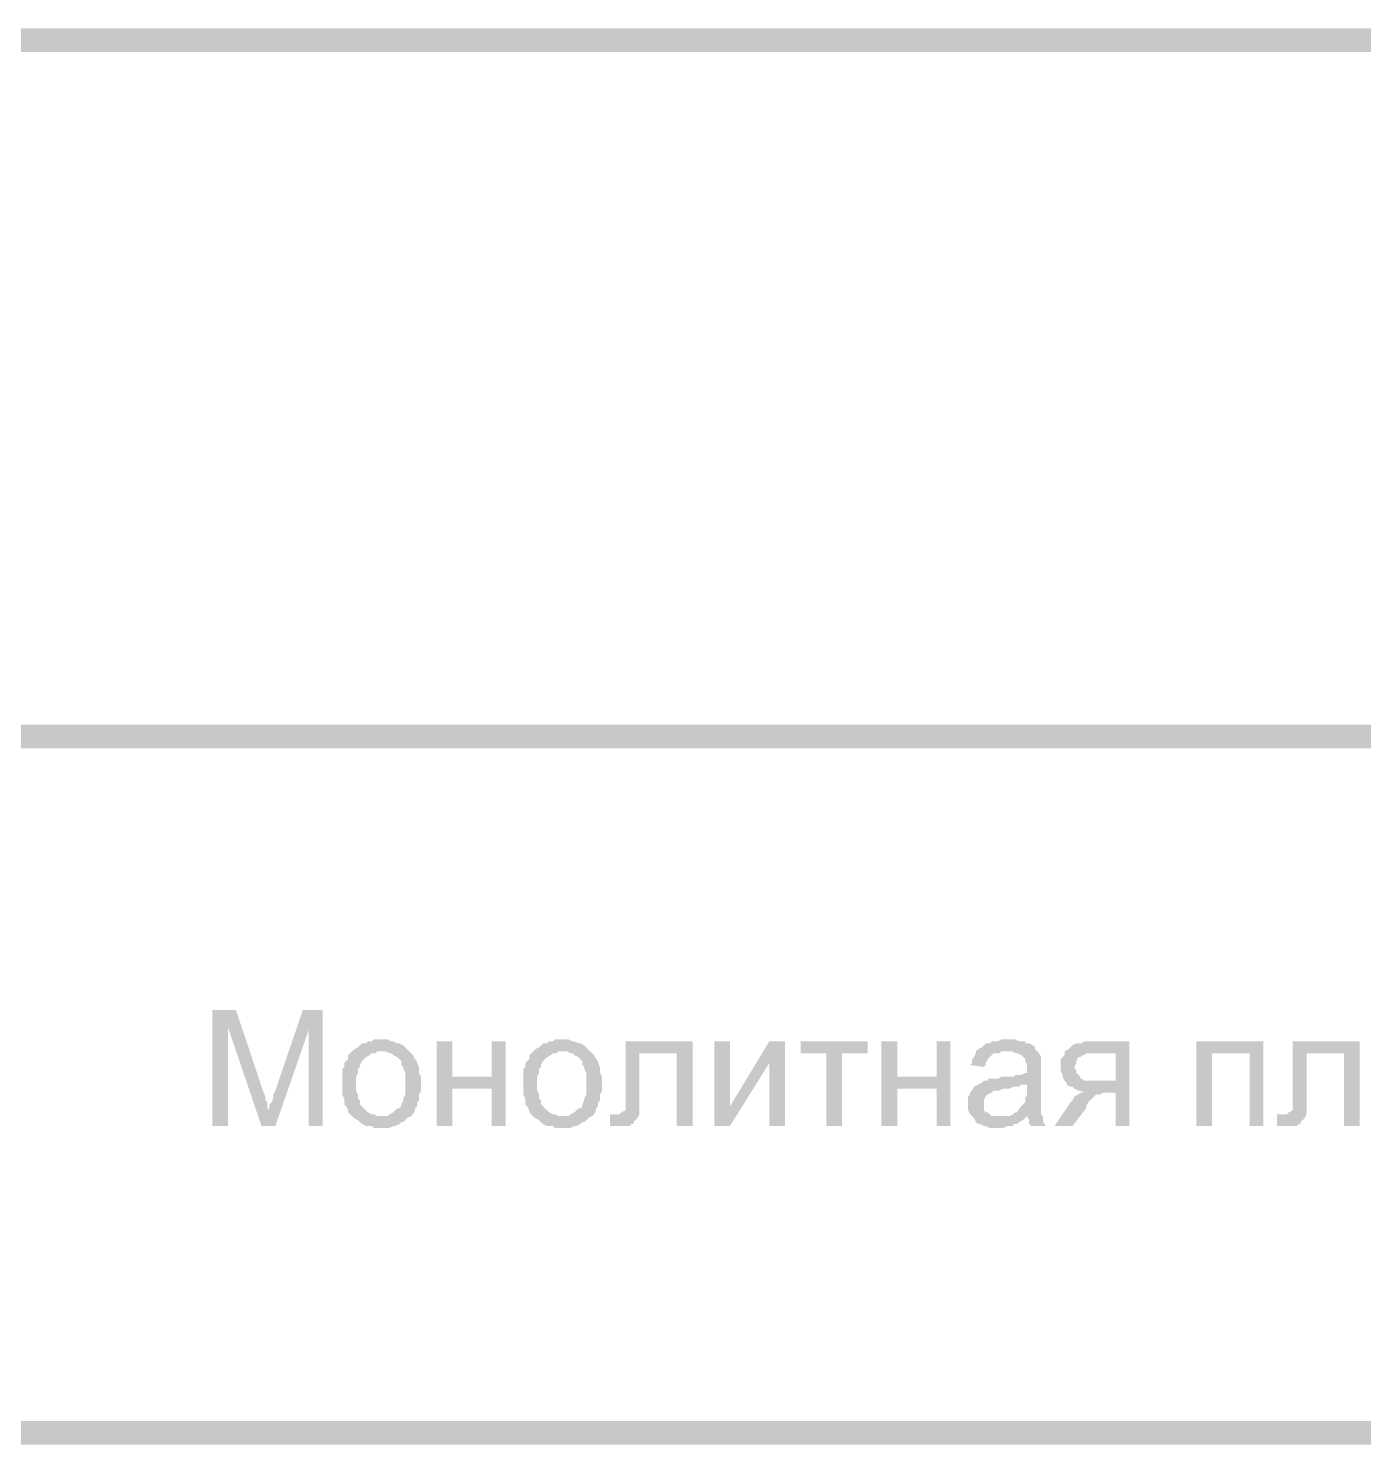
# Model space of a CAD drawing. Header units: millimetres. Extents: x -383313 to -161684, y -117025 to 99224.
# Drawn here: x -326744 to -323872, y -36104 to -33056 of the extents above; entities that cross this region are included whole.
import ezdxf

# ---------------------------------------------------------------- set-up
doc = ezdxf.new("R2010")
doc.units = ezdxf.units.MM
doc.header["$MEASUREMENT"] = 0
doc.layers.add('PDF_Solid Fills', color=7, linetype='Continuous')

# ---------------------------------------------------------------- blocks, each defined once
blk = doc.blocks.new('A$Cf5759c35')
at = {"layer": 'PDF_Solid Fills'}
for points in [[(32164.7, -16903.7), (32113.9, -16903.7), (32113.9, -17153.5), (32147.8, -17153.5), (32147.8, -16941.8)], [(32164.7, -16903.7), (32147.8, -16941.8), (32219.7, -17153.5), (32236.7, -17119.6), (32232.4, -17115.4), (32232.4, -17111.1), (32232.4, -17102.7), (32228.2, -17098.4), (32228.2, -17090), (32224, -17081.5)], [(32351, -16903.7), (32308.6, -16903.7), (32249.4, -17077.3), (32249.4, -17077.3), (32245.1, -17085.7), (32245.1, -17094.2), (32240.9, -17102.7), (32236.7, -17106.9), (32236.7, -17111.1), (32236.7, -17119.6), (32219.7, -17153.5), (32249.4, -17153.5), (32321.3, -16946)], [(32478, -16967.2), (32478, -16967.2), (32461, -16967.2), (32456.8, -16971.4), (32448.3, -16971.4), (32444.1, -16975.7), (32435.6, -16975.7), (32431.4, -16979.9), (32427.2, -16984.1), (32418.7, -16988.4), (32418.7, -16988.4), (32414.5, -16992.6), (32478, -16992.6), (32478, -16992.6), (32486.4, -16992.6), (32494.9, -16996.8), (32499.1, -16996.8), (32503.4, -17001.1), (32511.8, -17005.3), (32516.1, -17009.5), (32520.3, -17013.8), (32520.3, -17022.2), (32524.5, -17026.5), (32524.5, -17030.7), (32528.8, -17039.2), (32528.8, -17047.6), (32528.8, -17051.9), (32528.8, -17060.3), (32528.8, -17064.6), (32528.8, -17073), (32528.8, -17081.5), (32528.8, -17085.7), (32524.5, -17094.2), (32524.5, -17098.4), (32520.3, -17106.9), (32520.3, -17111.1), (32516.1, -17115.4), (32511.8, -17115.4), (32507.6, -17119.6), (32503.4, -17123.8), (32494.9, -17128.1), (32490.7, -17132.3), (32482.2, -17132.3), (32478, -17132.3), (32414.5, -17132.3), (32418.7, -17136.5), (32427.2, -17140.8), (32431.4, -17145), (32435.6, -17149.2), (32444.1, -17153.5), (32448.3, -17153.5), (32456.8, -17153.5), (32461, -17157.7), (32469.5, -17157.7), (32478, -17157.7), (32482.2, -17157.7), (32486.4, -17157.7), (32494.9, -17157.7), (32503.4, -17153.5), (32507.6, -17153.5), (32516.1, -17149.2), (32520.3, -17145), (32524.5, -17145), (32528.8, -17140.8), (32533, -17136.5), (32541.5, -17132.3), (32545.7, -17128.1), (32549.9, -17119.6), (32549.9, -17115.4), (32549.9, -17115.4), (32554.2, -17111.1), (32554.2, -17102.7), (32558.4, -17098.4), (32558.4, -17090), (32558.4, -17085.7), (32562.6, -17077.3), (32562.6, -17068.8), (32562.6, -17060.3), (32562.6, -17056.1), (32562.6, -17047.6), (32558.4, -17039.2), (32558.4, -17030.7), (32558.4, -17026.5), (32554.2, -17018), (32554.2, -17013.8), (32549.9, -17009.5), (32545.7, -17001.1), (32541.5, -16996.8), (32537.2, -16992.6), (32533, -16988.4), (32528.8, -16984.1), (32524.5, -16979.9), (32516.1, -16975.7), (32511.8, -16975.7), (32503.4, -16971.4), (32499.1, -16971.4), (32490.7, -16967.2), (32486.4, -16967.2)], [(32630.4, -16971.4), (32596.5, -16971.4), (32596.5, -17153.5), (32630.4, -17153.5), (32630.4, -17073), (32715, -17073), (32630.4, -17047.6)], [(32744.7, -16971.4), (32715, -16971.4), (32715, -17047.6), (32630.4, -17047.6), (32715, -17073), (32715, -17153.5), (32744.7, -17153.5)], [(32867.4, -16967.2), (32867.4, -16967.2), (32850.5, -16967.2), (32846.3, -16971.4), (32837.8, -16971.4), (32833.6, -16975.7), (32825.1, -16975.7), (32820.9, -16979.9), (32816.6, -16984.1), (32808.2, -16988.4), (32808.2, -16988.4), (32803.9, -16992.6), (32867.4, -16992.6), (32867.4, -16992.6), (32875.9, -16992.6), (32884.4, -16996.8), (32888.6, -16996.8), (32892.8, -17001.1), (32901.3, -17005.3), (32905.5, -17009.5), (32909.8, -17013.8), (32909.8, -17022.2), (32914, -17026.5), (32914, -17030.7), (32918.2, -17039.2), (32918.2, -17047.6), (32918.2, -17051.9), (32918.2, -17060.3), (32918.2, -17064.6), (32918.2, -17073), (32918.2, -17081.5), (32918.2, -17085.7), (32914, -17094.2), (32914, -17098.4), (32909.8, -17106.9), (32909.8, -17111.1), (32905.5, -17115.4), (32901.3, -17115.4), (32897.1, -17119.6), (32892.8, -17123.8), (32884.4, -17128.1), (32880.1, -17132.3), (32871.7, -17132.3), (32867.4, -17132.3), (32803.9, -17132.3), (32808.2, -17136.5), (32816.6, -17140.8), (32820.9, -17145), (32825.1, -17149.2), (32833.6, -17153.5), (32837.8, -17153.5), (32846.3, -17153.5), (32850.5, -17157.7), (32859, -17157.7), (32867.4, -17157.7), (32871.7, -17157.7), (32875.9, -17157.7), (32884.4, -17157.7), (32892.8, -17153.5), (32897.1, -17153.5), (32905.5, -17149.2), (32909.8, -17145), (32914, -17145), (32918.2, -17140.8), (32922.5, -17136.5), (32930.9, -17132.3), (32935.2, -17128.1), (32939.4, -17119.6), (32939.4, -17115.4), (32939.4, -17115.4), (32943.6, -17111.1), (32943.6, -17102.7), (32947.9, -17098.4), (32947.9, -17090), (32947.9, -17085.7), (32952.1, -17077.3), (32952.1, -17068.8), (32952.1, -17060.3), (32952.1, -17056.1), (32952.1, -17047.6), (32947.9, -17039.2), (32947.9, -17030.7), (32947.9, -17026.5), (32943.6, -17018), (32943.6, -17013.8), (32939.4, -17009.5), (32935.2, -17001.1), (32930.9, -16996.8), (32926.7, -16992.6), (32922.5, -16988.4), (32918.2, -16984.1), (32914, -16979.9), (32905.5, -16975.7), (32901.3, -16975.7), (32892.8, -16971.4), (32888.6, -16971.4), (32880.1, -16967.2), (32875.9, -16967.2)], [(33146.8, -16971.4), (33002.9, -16971.4), (33002.9, -17119.6), (33002.9, -17119.6), (32994.4, -17123.8), (32994.4, -17123.8), (32990.2, -17128.1), (32981.7, -17128.1), (32969, -17128.1), (32969, -17153.5), (32973.3, -17153.5), (32981.7, -17153.5), (32986, -17153.5), (32994.4, -17153.5), (32994.4, -17153.5), (33002.9, -17153.5), (33011.4, -17153.5), (33015.6, -17149.2), (33019.8, -17149.2), (33019.8, -17145), (33024.1, -17140.8), (33028.3, -17136.5), (33032.5, -17128.1), (33032.5, -17123.8), (33032.5, -17119.6), (33032.5, -17115.4), (33032.5, -17106.9), (33032.5, -17098.4), (33032.5, -17090), (33032.5, -16996.8), (33113, -16996.8)], [(33345.8, -16971.4), (33311.9, -16971.4), (33227.3, -17111.1), (33193.4, -17153.5), (33227.3, -17153.5), (33311.9, -17018)], [(33523.6, -16971.4), (33379.7, -16971.4), (33379.7, -16996.8), (33434.7, -16996.8), (33434.7, -17153.5), (33468.6, -17153.5), (33468.6, -16996.8), (33523.6, -16996.8)], [(33587.1, -16971.4), (33553.2, -16971.4), (33553.2, -17153.5), (33587.1, -17153.5), (33587.1, -17073), (33671.8, -17073), (33587.1, -17047.6)], [(33701.4, -16971.4), (33671.8, -16971.4), (33671.8, -17047.6), (33587.1, -17047.6), (33671.8, -17073), (33671.8, -17153.5), (33701.4, -17153.5)], [(33828.4, -16967.2), (33828.4, -16967.2), (33811.5, -16967.2), (33803, -16971.4), (33798.8, -16971.4), (33790.3, -16971.4), (33786.1, -16975.7), (33777.6, -16975.7), (33773.4, -16979.9), (33769.1, -16984.1), (33760.7, -16988.4), (33756.4, -16992.6), (33819.9, -16992.6), (33824.2, -16992.6), (33832.6, -16992.6), (33841.1, -16996.8), (33845.3, -16996.8), (33853.8, -17001.1), (33858, -17005.3), (33858, -17005.3), (33862.3, -17009.5), (33862.3, -17013.8), (33866.5, -17022.2), (33866.5, -17030.7), (33866.5, -17030.7), (33866.5, -17039.2), (33862.3, -17039.2), (33853.8, -17043.4), (33849.6, -17043.4), (33841.1, -17043.4), (33836.9, -17047.6), (33828.4, -17047.6), (33819.9, -17047.6), (33811.5, -17047.6), (33803, -17051.9), (33794.5, -17051.9), (33790.3, -17051.9), (33781.8, -17051.9), (33781.8, -17056.1), (33773.4, -17056.1), (33769.1, -17060.3), (33866.5, -17064.6), (33866.5, -17073), (33866.5, -17077.3), (33866.5, -17085.7), (33862.3, -17094.2), (33862.3, -17098.4), (33862.3, -17102.7), (33858, -17106.9), (33853.8, -17111.1), (33849.6, -17115.4), (33845.3, -17123.8), (33841.1, -17123.8), (33836.9, -17128.1), (33828.4, -17132.3), (33866.5, -17132.3), (33866.5, -17132.3), (33870.7, -17140.8), (33870.7, -17149.2), (33875, -17153.5), (33904.6, -17153.5), (33904.6, -17149.2), (33900.4, -17145), (33900.4, -17136.5), (33900.4, -17132.3), (33896.1, -17128.1), (33896.1, -17123.8), (33896.1, -17119.6), (33896.1, -17115.4), (33896.1, -17106.9), (33896.1, -17098.4), (33896.1, -17090), (33896.1, -17077.3), (33896.1, -17034.9), (33896.1, -17034.9), (33896.1, -17026.5), (33896.1, -17018), (33896.1, -17013.8), (33896.1, -17009.5), (33896.1, -17005.3), (33891.9, -16996.8), (33887.7, -16992.6), (33883.4, -16988.4), (33883.4, -16984.1), (33879.2, -16979.9), (33870.7, -16975.7), (33862.3, -16975.7), (33862.3, -16971.4), (33853.8, -16971.4), (33849.6, -16971.4), (33841.1, -16967.2), (33832.6, -16967.2)], [(34086.6, -16971.4), (33989.3, -16971.4), (33985, -16975.7), (33972.3, -16975.7), (33963.9, -16979.9), (33959.6, -16984.1), (33955.4, -16988.4), (33955.4, -16988.4), (33946.9, -16992.6), (34057, -16996.8), (34057, -17056.1), (34023.1, -17056.1), (33951.2, -17060.3), (33951.2, -17064.6), (33959.6, -17068.8), (33963.9, -17068.8), (33968.1, -17073), (33976.6, -17077.3), (33980.8, -17077.3), (33989.3, -17081.5), (33985, -17081.5), (34057, -17081.5), (34057, -17153.5), (34086.6, -17153.5)], [(34374.5, -16971.4), (34230.6, -16971.4), (34230.6, -17153.5), (34264.4, -17153.5), (34264.4, -16996.8), (34344.9, -16996.8)], [(34581.9, -16971.4), (34438, -16971.4), (34438, -17119.6), (34438, -17119.6), (34429.5, -17123.8), (34429.5, -17123.8), (34425.3, -17128.1), (34416.8, -17128.1), (34404.1, -17128.1), (34404.1, -17153.5), (34408.4, -17153.5), (34416.8, -17153.5), (34421.1, -17153.5), (34429.5, -17153.5), (34429.5, -17153.5), (34438, -17153.5), (34446.5, -17153.5), (34450.7, -17149.2), (34454.9, -17149.2), (34454.9, -17145), (34459.2, -17140.8), (34463.4, -17136.5), (34467.6, -17128.1), (34467.6, -17123.8), (34467.6, -17119.6), (34467.6, -17115.4), (34467.6, -17106.9), (34467.6, -17098.4), (34467.6, -17090), (34467.6, -16996.8), (34548.1, -16996.8)], [(32414.5, -16992.6), (32410.2, -16996.8), (32406, -17001.1), (32406, -17009.5), (32401.8, -17013.8), (32397.5, -17018), (32397.5, -17026.5), (32393.3, -17030.7), (32393.3, -17039.2), (32393.3, -17047.6), (32393.3, -17056.1), (32393.3, -17064.6), (32393.3, -17064.6), (32393.3, -17073), (32393.3, -17081.5), (32393.3, -17085.7), (32397.5, -17094.2), (32397.5, -17102.7), (32397.5, -17106.9), (32401.8, -17111.1), (32406, -17119.6), (32406, -17123.8), (32410.2, -17128.1), (32414.5, -17132.3), (32478, -17132.3), (32473.7, -17132.3), (32469.5, -17132.3), (32461, -17128.1), (32456.8, -17128.1), (32448.3, -17123.8), (32444.1, -17119.6), (32439.9, -17115.4), (32439.9, -17115.4), (32435.6, -17111.1), (32431.4, -17106.9), (32431.4, -17098.4), (32427.2, -17094.2), (32427.2, -17085.7), (32422.9, -17077.3), (32422.9, -17073), (32422.9, -17064.6), (32422.9, -17060.3), (32422.9, -17051.9), (32422.9, -17047.6), (32427.2, -17039.2), (32427.2, -17030.7), (32431.4, -17026.5), (32431.4, -17022.2), (32435.6, -17013.8), (32439.9, -17009.5), (32439.9, -17009.5), (32444.1, -17005.3), (32452.6, -17001.1), (32456.8, -16996.8), (32465.3, -16996.8), (32469.5, -16992.6), (32478, -16992.6)], [(32803.9, -16992.6), (32799.7, -16996.8), (32795.5, -17001.1), (32795.5, -17009.5), (32791.2, -17013.8), (32787, -17018), (32787, -17026.5), (32782.8, -17030.7), (32782.8, -17039.2), (32782.8, -17047.6), (32782.8, -17056.1), (32782.8, -17064.6), (32782.8, -17064.6), (32782.8, -17073), (32782.8, -17081.5), (32782.8, -17085.7), (32787, -17094.2), (32787, -17102.7), (32787, -17106.9), (32791.2, -17111.1), (32795.5, -17119.6), (32795.5, -17123.8), (32799.7, -17128.1), (32803.9, -17132.3), (32867.4, -17132.3), (32863.2, -17132.3), (32859, -17132.3), (32850.5, -17128.1), (32846.3, -17128.1), (32837.8, -17123.8), (32833.6, -17119.6), (32829.3, -17115.4), (32829.3, -17115.4), (32825.1, -17111.1), (32820.9, -17106.9), (32820.9, -17098.4), (32816.6, -17094.2), (32816.6, -17085.7), (32812.4, -17077.3), (32812.4, -17073), (32812.4, -17064.6), (32812.4, -17060.3), (32812.4, -17051.9), (32812.4, -17047.6), (32816.6, -17039.2), (32816.6, -17030.7), (32820.9, -17026.5), (32820.9, -17022.2), (32825.1, -17013.8), (32829.3, -17009.5), (32829.3, -17009.5), (32833.6, -17005.3), (32842, -17001.1), (32846.3, -16996.8), (32854.7, -16996.8), (32859, -16992.6), (32867.4, -16992.6)], [(33756.4, -16992.6), (33756.4, -16996.8), (33752.2, -17005.3), (33748, -17009.5), (33748, -17018), (33743.7, -17022.2), (33773.4, -17026.5), (33777.6, -17022.2), (33777.6, -17018), (33781.8, -17009.5), (33786.1, -17005.3), (33790.3, -17001.1), (33794.5, -16996.8), (33798.8, -16996.8), (33807.2, -16996.8), (33811.5, -16992.6), (33819.9, -16992.6)], [(33946.9, -16992.6), (33946.9, -17001.1), (33942.7, -17005.3), (33938.5, -17009.5), (33938.5, -17018), (33938.5, -17026.5), (33938.5, -17030.7), (33938.5, -17034.9), (33942.7, -17043.4), (33942.7, -17047.6), (33946.9, -17056.1), (33951.2, -17060.3), (34023.1, -17056.1), (34023.1, -17056.1), (34010.4, -17056.1), (34006.2, -17056.1), (33997.7, -17056.1), (33989.3, -17056.1), (33985, -17051.9), (33980.8, -17051.9), (33980.8, -17047.6), (33976.6, -17043.4), (33972.3, -17039.2), (33972.3, -17034.9), (33968.1, -17026.5), (33968.1, -17026.5), (33972.3, -17018), (33972.3, -17013.8), (33976.6, -17005.3), (33980.8, -17005.3), (33985, -17001.1), (33989.3, -17001.1), (33993.5, -16996.8), (34002, -16996.8), (34014.7, -16996.8), (34057, -16996.8)], [(33769.1, -17060.3), (33760.7, -17064.6), (33760.7, -17064.6), (33752.2, -17068.8), (33748, -17077.3), (33743.7, -17081.5), (33743.7, -17085.7), (33739.5, -17090), (33739.5, -17098.4), (33739.5, -17106.9), (33739.5, -17106.9), (33739.5, -17115.4), (33739.5, -17119.6), (33743.7, -17128.1), (33748, -17132.3), (33752.2, -17136.5), (33756.4, -17145), (33756.4, -17145), (33760.7, -17149.2), (33764.9, -17149.2), (33773.4, -17153.5), (33777.6, -17153.5), (33786.1, -17157.7), (33794.5, -17157.7), (33803, -17157.7), (33807.2, -17157.7), (33815.7, -17157.7), (33824.2, -17153.5), (33828.4, -17153.5), (33836.9, -17153.5), (33836.9, -17149.2), (33845.3, -17149.2), (33849.6, -17145), (33858, -17140.8), (33862.3, -17136.5), (33807.2, -17132.3), (33807.2, -17132.3), (33798.8, -17132.3), (33790.3, -17132.3), (33786.1, -17128.1), (33781.8, -17123.8), (33777.6, -17123.8), (33773.4, -17119.6), (33773.4, -17111.1), (33773.4, -17106.9), (33773.4, -17102.7), (33773.4, -17098.4), (33777.6, -17090), (33777.6, -17090), (33781.8, -17085.7), (33790.3, -17081.5), (33794.5, -17077.3), (33798.8, -17077.3), (33807.2, -17077.3), (33815.7, -17073), (33819.9, -17073), (33828.4, -17073), (33836.9, -17068.8), (33841.1, -17068.8), (33849.6, -17068.8), (33853.8, -17064.6), (33862.3, -17064.6), (33866.5, -17064.6)], [(33985, -17081.5), (33980.8, -17081.5), (33976.6, -17085.7), (33968.1, -17090), (33963.9, -17098.4), (33959.6, -17102.7), (33925.8, -17153.5), (33963.9, -17153.5), (33993.5, -17115.4), (33993.5, -17111.1), (33997.7, -17102.7), (34002, -17098.4), (34006.2, -17094.2), (34010.4, -17090), (34014.7, -17085.7), (34018.9, -17085.7), (34023.1, -17085.7), (34031.6, -17081.5), (34040.1, -17081.5), (34057, -17081.5)]]:
    blk.add_hatch(color=8, dxfattribs=at).paths.add_polyline_path(points)
at = {"layer": 'PDF_Solid Fills', "color": 8, "lineweight": 18}
for points in [[(24896.1, -14791.3), (24896.1, -14842.1), (43395.7, -14791.3)], [(24896.1, -14842.1), (43395.7, -14791.3), (43395.7, -14842.1)], [(31398.5, -16289.9), (31398.5, -16340.7), (43395.7, -16289.9)], [(31398.5, -16340.7), (43395.7, -16289.9), (43395.7, -16340.7)]]:
    blk.add_solid(points, dxfattribs=at)
at = {"layer": 'PDF_Solid Fills', "color": 8, "lineweight": 25}
for points in [[(32351, -16903.7), (32321.3, -16946), (32351, -17153.5), (32321.3, -17153.5)], [(33146.8, -16971.4), (33113, -16996.8), (33146.8, -17153.5), (33113, -17153.5)], [(33227.3, -16971.4), (33193.4, -16971.4), (33227.3, -17111.1), (33193.4, -17153.5)], [(33345.8, -16971.4), (33311.9, -17018), (33345.8, -17153.5), (33311.9, -17153.5)], [(34374.5, -16971.4), (34344.9, -16996.8), (34374.5, -17153.5), (34344.9, -17153.5)], [(34581.9, -16971.4), (34548.1, -16996.8), (34581.9, -17153.5), (34548.1, -17153.5)], [(33828.4, -17132.3), (33807.2, -17132.3), (33866.5, -17132.3), (33862.3, -17136.5)]]:
    blk.add_solid(points, dxfattribs=at)
at = {"layer": 'PDF_Solid Fills', "color": 8, "lineweight": 13}
for points in [[(43421.1, -17839.3), (43370.3, -17788.5), (-13525.5, -17839.3)], [(43370.3, -17788.5), (-13525.5, -17839.3), (-13474.7, -17788.5)], [(24921.5, -17788.5), (24874.9, -17839.3), (43370.3, -17788.5)], [(24874.9, -17839.3), (43370.3, -17788.5), (43421.1, -17839.3)]]:
    blk.add_solid(points, dxfattribs=at)

msp = doc.modelspace()

# ---------------------------------------------------------------- block references
at = {"ltscale": 100}
msp.add_blockref('A$Cf5759c35', (-358461.97282, -18264.93104), dxfattribs=at)

doc.saveas('drawing.dxf')
